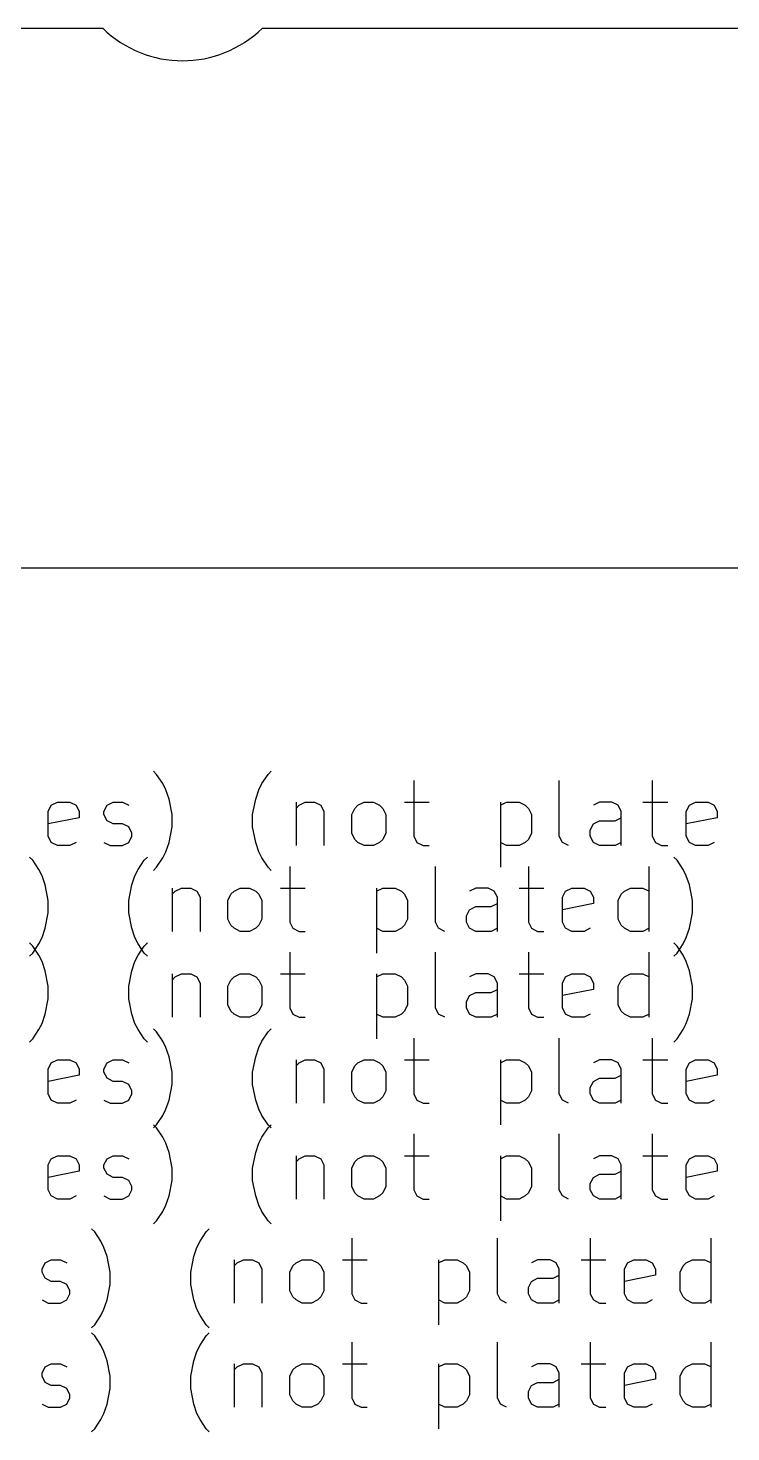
# Model space of a CAD drawing. Extents: x -31 to 357, y -136 to 35.
# Drawn here: x 19.1 to 40.71, y -136.06 to -92.89 of the extents above; entities that cross this region are included whole.
import ezdxf

# ---------------------------------------------------------------- set-up
doc = ezdxf.new("R2010")
doc.units = 0
doc.layers.add('BLACK', color=7, linetype='CONTINUOUS')

msp = doc.modelspace()

# ---------------------------------------------------------------- linework, layer by layer
at = {"layer": 'BLACK', "linetype": 'CONTINUOUS'}
for p, q in [((2.42283, -92.8853), (21.3897, -92.8853)), ((26.2988, -92.8853), (69.9913, -92.8853)), ((-18.525, -109.485), (72.1539, -109.485)), ((23.0488, -115.835), (22.9536, -115.739)), ((23.2393, -116.12), (23.0488, -115.835)), ((23.3345, -116.311), (23.2393, -116.12)), ((26.1917, -116.311), (26.2869, -116.12)), ((26.2869, -116.12), (26.4774, -115.835)), ((26.4774, -115.835), (26.5726, -115.739)), ((30.9536, -116.025), (30.9536, -117.739)), ((35.4298, -117.739), (35.4298, -116.025)), ((38.2869, -116.025), (38.2869, -117.739)), ((23.4298, -116.597), (23.3345, -116.311)), ((26.0964, -116.597), (26.1917, -116.311)), ((19.7155, -116.977), (19.8107, -116.787)), ((19.7155, -117.739), (19.7155, -116.977)), ((19.8107, -116.787), (20.0012, -116.692)), ((20.0012, -116.692), (20.3821, -116.692)), ((20.3821, -116.692), (20.5726, -116.787)), ((20.5726, -116.787), (20.6679, -116.977)), ((20.6679, -116.977), (20.6679, -117.168)), ((21.4298, -116.977), (21.525, -116.787)), ((21.4298, -117.073), (21.4298, -116.977)), ((21.525, -116.787), (21.7155, -116.692)), ((21.7155, -116.692), (22.0012, -116.692)), ((22.0012, -116.692), (22.1917, -116.787)), ((23.525, -117.073), (23.4298, -116.597)), ((26.0012, -117.073), (26.0964, -116.597)), ((27.3345, -116.692), (27.3345, -118.025)), ((27.3345, -116.882), (27.4298, -116.787)), ((27.4298, -116.787), (27.6202, -116.692)), ((27.6202, -116.692), (27.906, -116.692)), ((27.906, -116.692), (28.0964, -116.787)), ((28.0964, -116.787), (28.1917, -116.977)), ((28.1917, -116.977), (28.1917, -118.025)), ((29.0488, -117.073), (29.144, -116.882)), ((29.144, -116.882), (29.2393, -116.787)), ((29.2393, -116.787), (29.4298, -116.692)), ((29.4298, -116.692), (29.7155, -116.692)), ((29.7155, -116.692), (29.906, -116.787)), ((29.906, -116.787), (30.0012, -116.882)), ((30.0012, -116.882), (30.0964, -117.073)), ((30.6679, -116.692), (31.4298, -116.692)), ((33.6202, -116.692), (33.6202, -118.692)), ((33.6202, -116.787), (33.8107, -116.692)), ((33.8107, -116.692), (34.1917, -116.692)), ((34.1917, -116.692), (34.3821, -116.787)), ((34.3821, -116.787), (34.4774, -116.882)), ((34.4774, -116.882), (34.5726, -117.073)), ((36.6679, -116.692), (36.4774, -116.787)), ((37.0488, -116.692), (36.6679, -116.692)), ((37.2393, -116.787), (37.0488, -116.692)), ((37.3345, -116.977), (37.2393, -116.787)), ((37.3345, -118.025), (37.3345, -116.977)), ((38.0012, -116.692), (38.7631, -116.692)), ((39.3345, -116.977), (39.4298, -116.787)), ((39.3345, -117.739), (39.3345, -116.977)), ((39.4298, -116.787), (39.6202, -116.692)), ((39.6202, -116.692), (40.0012, -116.692)), ((40.0012, -116.692), (40.1917, -116.787)), ((40.1917, -116.787), (40.2869, -116.977)), ((40.2869, -116.977), (40.2869, -117.168)), ((20.6679, -117.168), (19.7155, -117.358)), ((21.525, -117.263), (21.4298, -117.073)), ((21.7155, -117.358), (21.525, -117.263)), ((22.0012, -117.358), (21.7155, -117.358)), ((22.1917, -117.454), (22.0012, -117.358)), ((23.525, -117.454), (23.525, -117.073)), ((26.0012, -117.454), (26.0012, -117.073)), ((29.0488, -117.644), (29.0488, -117.073)), ((30.0964, -117.073), (30.0964, -117.644)), ((34.5726, -117.073), (34.5726, -117.644)), ((36.3821, -117.549), (36.4774, -117.358)), ((36.4774, -117.358), (36.6679, -117.263)), ((36.6679, -117.263), (37.144, -117.263)), ((37.144, -117.263), (37.3345, -117.168)), ((40.2869, -117.168), (39.3345, -117.358)), ((19.8107, -117.93), (19.7155, -117.739)), ((22.2869, -117.644), (22.1917, -117.454)), ((22.1917, -117.93), (22.2869, -117.739)), ((22.2869, -117.739), (22.2869, -117.644)), ((23.4298, -117.93), (23.525, -117.454)), ((26.0964, -117.93), (26.0012, -117.454)), ((29.144, -117.835), (29.0488, -117.644)), ((29.2393, -117.93), (29.144, -117.835)), ((30.0012, -117.835), (29.906, -117.93)), ((30.0964, -117.644), (30.0012, -117.835)), ((30.9536, -117.739), (31.0488, -117.93)), ((34.4774, -117.835), (34.3821, -117.93)), ((34.5726, -117.644), (34.4774, -117.835)), ((35.525, -117.93), (35.4298, -117.739)), ((36.3821, -117.739), (36.3821, -117.549)), ((36.4774, -117.93), (36.3821, -117.739)), ((38.2869, -117.739), (38.3821, -117.93)), ((39.4298, -117.93), (39.3345, -117.739)), ((20.0012, -118.025), (19.8107, -117.93)), ((20.3821, -118.025), (20.0012, -118.025)), ((20.5726, -117.93), (20.3821, -118.025)), ((21.4298, -117.93), (21.6202, -118.025)), ((21.6202, -118.025), (22.0012, -118.025)), ((22.0012, -118.025), (22.1917, -117.93)), ((23.2393, -118.406), (23.3345, -118.216)), ((23.3345, -118.216), (23.4298, -117.93)), ((26.1917, -118.216), (26.0964, -117.93)), ((26.2869, -118.406), (26.1917, -118.216)), ((29.4298, -118.025), (29.2393, -117.93)), ((29.7155, -118.025), (29.4298, -118.025)), ((29.906, -117.93), (29.7155, -118.025)), ((31.0488, -117.93), (31.2393, -118.025)), ((31.2393, -118.025), (31.4298, -118.025)), ((33.8107, -118.025), (33.6202, -117.93)), ((34.1917, -118.025), (33.8107, -118.025)), ((34.3821, -117.93), (34.1917, -118.025)), ((35.7155, -118.025), (35.525, -117.93)), ((36.6679, -118.025), (36.4774, -117.93)), ((37.144, -118.025), (36.6679, -118.025)), ((37.3345, -117.93), (37.144, -118.025)), ((38.3821, -117.93), (38.5726, -118.025)), ((38.5726, -118.025), (38.7631, -118.025)), ((39.6202, -118.025), (39.4298, -117.93)), ((40.0012, -118.025), (39.6202, -118.025)), ((40.1917, -117.93), (40.0012, -118.025)), ((19.2393, -118.475), (19.144, -118.379)), ((19.4298, -118.76), (19.2393, -118.475)), ((22.4774, -118.76), (22.6679, -118.475)), ((22.6679, -118.475), (22.7631, -118.379)), ((22.9536, -118.787), (23.0488, -118.692)), ((23.0488, -118.692), (23.2393, -118.406)), ((26.4774, -118.692), (26.2869, -118.406)), ((26.5726, -118.787), (26.4774, -118.692)), ((27.144, -118.665), (27.144, -120.379)), ((31.6202, -120.379), (31.6202, -118.665)), ((34.4774, -118.665), (34.4774, -120.379)), ((38.1917, -120.665), (38.1917, -118.665)), ((39.0488, -118.475), (38.9536, -118.379)), ((39.2393, -118.76), (39.0488, -118.475)), ((19.525, -118.951), (19.4298, -118.76)), ((19.6202, -119.237), (19.525, -118.951)), ((22.2869, -119.237), (22.3821, -118.951)), ((22.3821, -118.951), (22.4774, -118.76)), ((39.3345, -118.951), (39.2393, -118.76)), ((39.4298, -119.237), (39.3345, -118.951)), ((19.7155, -119.713), (19.6202, -119.237)), ((22.1917, -119.713), (22.2869, -119.237)), ((23.525, -119.332), (23.525, -120.665)), ((23.525, -119.522), (23.6202, -119.427)), ((23.6202, -119.427), (23.8107, -119.332)), ((23.8107, -119.332), (24.0964, -119.332)), ((24.0964, -119.332), (24.2869, -119.427)), ((24.2869, -119.427), (24.3821, -119.617)), ((25.2393, -119.713), (25.3345, -119.522)), ((25.3345, -119.522), (25.4298, -119.427)), ((25.4298, -119.427), (25.6202, -119.332)), ((25.6202, -119.332), (25.906, -119.332)), ((25.906, -119.332), (26.0964, -119.427)), ((26.0964, -119.427), (26.1917, -119.522)), ((26.1917, -119.522), (26.2869, -119.713)), ((26.8583, -119.332), (27.6202, -119.332)), ((29.8107, -119.332), (29.8107, -121.332)), ((29.8107, -119.427), (30.0012, -119.332)), ((30.0012, -119.332), (30.3821, -119.332)), ((30.3821, -119.332), (30.5726, -119.427)), ((30.5726, -119.427), (30.6679, -119.522)), ((30.6679, -119.522), (30.7631, -119.713)), ((32.8583, -119.332), (32.6679, -119.427)), ((33.2393, -119.332), (32.8583, -119.332)), ((33.4298, -119.427), (33.2393, -119.332)), ((33.525, -119.617), (33.4298, -119.427)), ((34.1917, -119.332), (34.9536, -119.332)), ((35.525, -119.617), (35.6202, -119.427)), ((35.6202, -119.427), (35.8107, -119.332)), ((35.8107, -119.332), (36.1917, -119.332)), ((36.1917, -119.332), (36.3821, -119.427)), ((36.3821, -119.427), (36.4774, -119.617)), ((37.2393, -119.713), (37.3345, -119.522)), ((37.3345, -119.522), (37.4298, -119.427)), ((37.4298, -119.427), (37.6202, -119.332)), ((37.6202, -119.332), (38.0012, -119.332)), ((38.0012, -119.332), (38.1917, -119.427)), ((39.525, -119.713), (39.4298, -119.237)), ((19.7155, -120.094), (19.7155, -119.713)), ((22.1917, -120.094), (22.1917, -119.713)), ((24.3821, -119.617), (24.3821, -120.665)), ((25.2393, -120.284), (25.2393, -119.713)), ((26.2869, -119.713), (26.2869, -120.284)), ((30.7631, -119.713), (30.7631, -120.284)), ((32.5726, -120.189), (32.6679, -119.998)), ((32.6679, -119.998), (32.8583, -119.903)), ((32.8583, -119.903), (33.3345, -119.903)), ((33.3345, -119.903), (33.525, -119.808)), ((33.525, -120.665), (33.525, -119.617)), ((35.525, -120.379), (35.525, -119.617)), ((36.4774, -119.808), (35.525, -119.998)), ((36.4774, -119.617), (36.4774, -119.808)), ((37.2393, -120.284), (37.2393, -119.713)), ((39.525, -120.094), (39.525, -119.713)), ((19.6202, -120.57), (19.7155, -120.094)), ((22.2869, -120.57), (22.1917, -120.094)), ((25.3345, -120.475), (25.2393, -120.284)), ((26.2869, -120.284), (26.1917, -120.475)), ((27.144, -120.379), (27.2393, -120.57)), ((30.7631, -120.284), (30.6679, -120.475)), ((31.7155, -120.57), (31.6202, -120.379)), ((32.5726, -120.379), (32.5726, -120.189)), ((32.6679, -120.57), (32.5726, -120.379)), ((34.4774, -120.379), (34.5726, -120.57)), ((35.6202, -120.57), (35.525, -120.379)), ((37.3345, -120.475), (37.2393, -120.284)), ((39.4298, -120.57), (39.525, -120.094)), ((19.4298, -121.046), (19.525, -120.856)), ((19.525, -120.856), (19.6202, -120.57)), ((22.3821, -120.856), (22.2869, -120.57)), ((22.4774, -121.046), (22.3821, -120.856)), ((25.4298, -120.57), (25.3345, -120.475)), ((25.6202, -120.665), (25.4298, -120.57)), ((25.906, -120.665), (25.6202, -120.665)), ((26.0964, -120.57), (25.906, -120.665)), ((26.1917, -120.475), (26.0964, -120.57)), ((27.2393, -120.57), (27.4298, -120.665)), ((27.4298, -120.665), (27.6202, -120.665)), ((30.0012, -120.665), (29.8107, -120.57)), ((30.3821, -120.665), (30.0012, -120.665)), ((30.5726, -120.57), (30.3821, -120.665)), ((30.6679, -120.475), (30.5726, -120.57)), ((31.906, -120.665), (31.7155, -120.57)), ((32.8583, -120.665), (32.6679, -120.57)), ((33.3345, -120.665), (32.8583, -120.665)), ((33.525, -120.57), (33.3345, -120.665)), ((34.5726, -120.57), (34.7631, -120.665)), ((34.7631, -120.665), (34.9536, -120.665)), ((35.8107, -120.665), (35.6202, -120.57)), ((36.1917, -120.665), (35.8107, -120.665)), ((36.3821, -120.57), (36.1917, -120.665)), ((37.4298, -120.57), (37.3345, -120.475)), ((37.6202, -120.665), (37.4298, -120.57)), ((38.0012, -120.665), (37.6202, -120.665)), ((38.1917, -120.57), (38.0012, -120.665)), ((39.2393, -121.046), (39.3345, -120.856)), ((39.3345, -120.856), (39.4298, -120.57)), ((19.2393, -121.115), (19.144, -121.019)), ((19.2393, -121.332), (19.4298, -121.046)), ((19.4298, -121.4), (19.2393, -121.115)), ((22.6679, -121.332), (22.4774, -121.046)), ((22.4774, -121.4), (22.6679, -121.115)), ((22.6679, -121.115), (22.7631, -121.019)), ((27.144, -121.305), (27.144, -123.019)), ((31.6202, -123.019), (31.6202, -121.305)), ((34.4774, -121.305), (34.4774, -123.019)), ((38.1917, -123.305), (38.1917, -121.305)), ((39.0488, -121.115), (38.9536, -121.019)), ((39.0488, -121.332), (39.2393, -121.046)), ((39.2393, -121.4), (39.0488, -121.115)), ((19.144, -121.427), (19.2393, -121.332)), ((19.525, -121.591), (19.4298, -121.4)), ((19.6202, -121.877), (19.525, -121.591)), ((22.2869, -121.877), (22.3821, -121.591)), ((22.3821, -121.591), (22.4774, -121.4)), ((22.7631, -121.427), (22.6679, -121.332)), ((38.9536, -121.427), (39.0488, -121.332)), ((39.3345, -121.591), (39.2393, -121.4)), ((39.4298, -121.877), (39.3345, -121.591)), ((19.7155, -122.353), (19.6202, -121.877)), ((22.1917, -122.353), (22.2869, -121.877)), ((23.525, -121.972), (23.525, -123.305)), ((23.525, -122.162), (23.6202, -122.067)), ((23.6202, -122.067), (23.8107, -121.972)), ((23.8107, -121.972), (24.0964, -121.972)), ((24.0964, -121.972), (24.2869, -122.067)), ((24.2869, -122.067), (24.3821, -122.257)), ((25.2393, -122.353), (25.3345, -122.162)), ((25.3345, -122.162), (25.4298, -122.067)), ((25.4298, -122.067), (25.6202, -121.972)), ((25.6202, -121.972), (25.906, -121.972)), ((25.906, -121.972), (26.0964, -122.067)), ((26.0964, -122.067), (26.1917, -122.162)), ((26.1917, -122.162), (26.2869, -122.353)), ((26.8583, -121.972), (27.6202, -121.972)), ((29.8107, -121.972), (29.8107, -123.972)), ((29.8107, -122.067), (30.0012, -121.972)), ((30.0012, -121.972), (30.3821, -121.972)), ((30.3821, -121.972), (30.5726, -122.067)), ((30.5726, -122.067), (30.6679, -122.162)), ((30.6679, -122.162), (30.7631, -122.353)), ((32.8583, -121.972), (32.6679, -122.067)), ((33.2393, -121.972), (32.8583, -121.972)), ((33.4298, -122.067), (33.2393, -121.972)), ((33.525, -122.257), (33.4298, -122.067)), ((34.1917, -121.972), (34.9536, -121.972)), ((35.525, -122.257), (35.6202, -122.067)), ((35.6202, -122.067), (35.8107, -121.972)), ((35.8107, -121.972), (36.1917, -121.972)), ((36.1917, -121.972), (36.3821, -122.067)), ((36.3821, -122.067), (36.4774, -122.257)), ((37.2393, -122.353), (37.3345, -122.162)), ((37.3345, -122.162), (37.4298, -122.067)), ((37.4298, -122.067), (37.6202, -121.972)), ((37.6202, -121.972), (38.0012, -121.972)), ((38.0012, -121.972), (38.1917, -122.067)), ((39.525, -122.353), (39.4298, -121.877)), ((19.7155, -122.734), (19.7155, -122.353)), ((22.1917, -122.734), (22.1917, -122.353)), ((24.3821, -122.257), (24.3821, -123.305)), ((25.2393, -122.924), (25.2393, -122.353)), ((26.2869, -122.353), (26.2869, -122.924)), ((30.7631, -122.353), (30.7631, -122.924)), ((32.6679, -122.638), (32.8583, -122.543)), ((32.8583, -122.543), (33.3345, -122.543)), ((33.3345, -122.543), (33.525, -122.448)), ((33.525, -123.305), (33.525, -122.257)), ((35.525, -123.019), (35.525, -122.257)), ((36.4774, -122.448), (35.525, -122.638)), ((36.4774, -122.257), (36.4774, -122.448)), ((37.2393, -122.924), (37.2393, -122.353)), ((39.525, -122.734), (39.525, -122.353)), ((19.6202, -123.21), (19.7155, -122.734)), ((22.2869, -123.21), (22.1917, -122.734)), ((25.3345, -123.115), (25.2393, -122.924)), ((26.2869, -122.924), (26.1917, -123.115)), ((27.144, -123.019), (27.2393, -123.21)), ((30.7631, -122.924), (30.6679, -123.115)), ((31.7155, -123.21), (31.6202, -123.019)), ((32.5726, -122.829), (32.6679, -122.638)), ((32.5726, -123.019), (32.5726, -122.829)), ((32.6679, -123.21), (32.5726, -123.019)), ((34.4774, -123.019), (34.5726, -123.21)), ((35.6202, -123.21), (35.525, -123.019)), ((37.3345, -123.115), (37.2393, -122.924)), ((39.4298, -123.21), (39.525, -122.734)), ((19.525, -123.496), (19.6202, -123.21)), ((22.3821, -123.496), (22.2869, -123.21)), ((25.4298, -123.21), (25.3345, -123.115)), ((25.6202, -123.305), (25.4298, -123.21)), ((25.906, -123.305), (25.6202, -123.305)), ((26.0964, -123.21), (25.906, -123.305)), ((26.1917, -123.115), (26.0964, -123.21)), ((27.2393, -123.21), (27.4298, -123.305)), ((27.4298, -123.305), (27.6202, -123.305)), ((30.0012, -123.305), (29.8107, -123.21)), ((30.3821, -123.305), (30.0012, -123.305)), ((30.5726, -123.21), (30.3821, -123.305)), ((30.6679, -123.115), (30.5726, -123.21)), ((31.906, -123.305), (31.7155, -123.21)), ((32.8583, -123.305), (32.6679, -123.21)), ((33.3345, -123.305), (32.8583, -123.305)), ((33.525, -123.21), (33.3345, -123.305)), ((34.5726, -123.21), (34.7631, -123.305)), ((34.7631, -123.305), (34.9536, -123.305)), ((35.8107, -123.305), (35.6202, -123.21)), ((36.1917, -123.305), (35.8107, -123.305)), ((36.3821, -123.21), (36.1917, -123.305)), ((37.4298, -123.21), (37.3345, -123.115)), ((37.6202, -123.305), (37.4298, -123.21)), ((38.0012, -123.305), (37.6202, -123.305)), ((38.1917, -123.21), (38.0012, -123.305)), ((39.3345, -123.496), (39.4298, -123.21)), ((19.2393, -123.972), (19.4298, -123.686)), ((19.4298, -123.686), (19.525, -123.496)), ((22.4774, -123.686), (22.3821, -123.496)), ((22.6679, -123.972), (22.4774, -123.686)), ((23.0488, -123.755), (22.9536, -123.659)), ((23.2393, -124.04), (23.0488, -123.755)), ((26.2869, -124.04), (26.4774, -123.755)), ((26.4774, -123.755), (26.5726, -123.659)), ((39.0488, -123.972), (39.2393, -123.686)), ((39.2393, -123.686), (39.3345, -123.496)), ((19.144, -124.067), (19.2393, -123.972)), ((22.7631, -124.067), (22.6679, -123.972)), ((23.3345, -124.231), (23.2393, -124.04)), ((23.4298, -124.517), (23.3345, -124.231)), ((26.0964, -124.517), (26.1917, -124.231)), ((26.1917, -124.231), (26.2869, -124.04)), ((30.9536, -123.945), (30.9536, -125.659)), ((35.4298, -125.659), (35.4298, -123.945)), ((38.2869, -123.945), (38.2869, -125.659)), ((38.9536, -124.067), (39.0488, -123.972)), ((19.7155, -124.897), (19.8107, -124.707)), ((19.8107, -124.707), (20.0012, -124.612)), ((20.0012, -124.612), (20.3821, -124.612)), ((20.3821, -124.612), (20.5726, -124.707)), ((20.5726, -124.707), (20.6679, -124.897)), ((21.4298, -124.897), (21.525, -124.707)), ((21.525, -124.707), (21.7155, -124.612)), ((21.7155, -124.612), (22.0012, -124.612)), ((22.0012, -124.612), (22.1917, -124.707)), ((23.525, -124.993), (23.4298, -124.517)), ((26.0012, -124.993), (26.0964, -124.517)), ((27.3345, -124.612), (27.3345, -125.945)), ((27.3345, -124.802), (27.4298, -124.707)), ((27.4298, -124.707), (27.6202, -124.612)), ((27.6202, -124.612), (27.906, -124.612)), ((27.906, -124.612), (28.0964, -124.707)), ((28.0964, -124.707), (28.1917, -124.897)), ((29.144, -124.802), (29.2393, -124.707)), ((29.2393, -124.707), (29.4298, -124.612)), ((29.4298, -124.612), (29.7155, -124.612)), ((29.7155, -124.612), (29.906, -124.707)), ((29.906, -124.707), (30.0012, -124.802)), ((30.6679, -124.612), (31.4298, -124.612)), ((33.6202, -124.612), (33.6202, -126.612)), ((33.6202, -124.707), (33.8107, -124.612)), ((33.8107, -124.612), (34.1917, -124.612)), ((34.1917, -124.612), (34.3821, -124.707)), ((34.3821, -124.707), (34.4774, -124.802)), ((36.6679, -124.612), (36.4774, -124.707)), ((37.0488, -124.612), (36.6679, -124.612)), ((37.2393, -124.707), (37.0488, -124.612)), ((37.3345, -124.897), (37.2393, -124.707)), ((38.0012, -124.612), (38.7631, -124.612)), ((39.3345, -124.897), (39.4298, -124.707)), ((39.4298, -124.707), (39.6202, -124.612)), ((39.6202, -124.612), (40.0012, -124.612)), ((40.0012, -124.612), (40.1917, -124.707)), ((40.1917, -124.707), (40.2869, -124.897)), ((19.7155, -125.659), (19.7155, -124.897)), ((20.6679, -125.088), (19.7155, -125.278)), ((20.6679, -124.897), (20.6679, -125.088)), ((21.4298, -124.993), (21.4298, -124.897)), ((21.525, -125.183), (21.4298, -124.993)), ((21.7155, -125.278), (21.525, -125.183)), ((23.525, -125.374), (23.525, -124.993)), ((26.0012, -125.374), (26.0012, -124.993)), ((28.1917, -124.897), (28.1917, -125.945)), ((29.0488, -124.993), (29.144, -124.802)), ((29.0488, -125.564), (29.0488, -124.993)), ((30.0012, -124.802), (30.0964, -124.993)), ((30.0964, -124.993), (30.0964, -125.564)), ((34.4774, -124.802), (34.5726, -124.993)), ((34.5726, -124.993), (34.5726, -125.564)), ((36.4774, -125.278), (36.6679, -125.183)), ((36.6679, -125.183), (37.144, -125.183)), ((37.144, -125.183), (37.3345, -125.088)), ((37.3345, -125.945), (37.3345, -124.897)), ((39.3345, -125.659), (39.3345, -124.897)), ((40.2869, -125.088), (39.3345, -125.278)), ((40.2869, -124.897), (40.2869, -125.088)), ((22.0012, -125.278), (21.7155, -125.278)), ((22.1917, -125.374), (22.0012, -125.278)), ((22.2869, -125.564), (22.1917, -125.374)), ((22.2869, -125.659), (22.2869, -125.564)), ((23.4298, -125.85), (23.525, -125.374)), ((26.0964, -125.85), (26.0012, -125.374)), ((29.144, -125.755), (29.0488, -125.564)), ((30.0964, -125.564), (30.0012, -125.755)), ((34.5726, -125.564), (34.4774, -125.755)), ((36.3821, -125.469), (36.4774, -125.278)), ((36.3821, -125.659), (36.3821, -125.469)), ((19.8107, -125.85), (19.7155, -125.659)), ((20.0012, -125.945), (19.8107, -125.85)), ((20.3821, -125.945), (20.0012, -125.945)), ((20.5726, -125.85), (20.3821, -125.945)), ((21.4298, -125.85), (21.6202, -125.945)), ((21.6202, -125.945), (22.0012, -125.945)), ((22.0012, -125.945), (22.1917, -125.85)), ((22.1917, -125.85), (22.2869, -125.659)), ((23.3345, -126.136), (23.4298, -125.85)), ((26.1917, -126.136), (26.0964, -125.85)), ((29.2393, -125.85), (29.144, -125.755)), ((29.4298, -125.945), (29.2393, -125.85)), ((29.7155, -125.945), (29.4298, -125.945)), ((29.906, -125.85), (29.7155, -125.945)), ((30.0012, -125.755), (29.906, -125.85)), ((30.9536, -125.659), (31.0488, -125.85)), ((31.0488, -125.85), (31.2393, -125.945)), ((31.2393, -125.945), (31.4298, -125.945)), ((33.8107, -125.945), (33.6202, -125.85)), ((34.1917, -125.945), (33.8107, -125.945)), ((34.3821, -125.85), (34.1917, -125.945)), ((34.4774, -125.755), (34.3821, -125.85)), ((35.525, -125.85), (35.4298, -125.659)), ((35.7155, -125.945), (35.525, -125.85)), ((36.4774, -125.85), (36.3821, -125.659)), ((36.6679, -125.945), (36.4774, -125.85)), ((37.144, -125.945), (36.6679, -125.945)), ((37.3345, -125.85), (37.144, -125.945)), ((38.2869, -125.659), (38.3821, -125.85)), ((38.3821, -125.85), (38.5726, -125.945)), ((38.5726, -125.945), (38.7631, -125.945)), ((39.4298, -125.85), (39.3345, -125.659)), ((39.6202, -125.945), (39.4298, -125.85)), ((40.0012, -125.945), (39.6202, -125.945)), ((40.1917, -125.85), (40.0012, -125.945)), ((23.0488, -126.612), (23.2393, -126.326)), ((23.2393, -126.326), (23.3345, -126.136)), ((26.2869, -126.326), (26.1917, -126.136)), ((26.4774, -126.612), (26.2869, -126.326)), ((23.0488, -126.705), (22.9536, -126.609)), ((22.9536, -126.707), (23.0488, -126.612)), ((23.2393, -126.99), (23.0488, -126.705)), ((26.2869, -126.99), (26.4774, -126.705)), ((26.4774, -126.705), (26.5726, -126.609)), ((26.5726, -126.707), (26.4774, -126.612)), ((30.9536, -126.895), (30.9536, -128.609)), ((35.4298, -128.609), (35.4298, -126.895)), ((38.2869, -126.895), (38.2869, -128.609)), ((23.3345, -127.181), (23.2393, -126.99)), ((23.4298, -127.467), (23.3345, -127.181)), ((26.0964, -127.467), (26.1917, -127.181)), ((26.1917, -127.181), (26.2869, -126.99)), ((19.7155, -127.847), (19.8107, -127.657)), ((19.8107, -127.657), (20.0012, -127.562)), ((20.0012, -127.562), (20.3821, -127.562)), ((20.3821, -127.562), (20.5726, -127.657)), ((20.5726, -127.657), (20.6679, -127.847)), ((21.4298, -127.847), (21.525, -127.657)), ((21.525, -127.657), (21.7155, -127.562)), ((21.7155, -127.562), (22.0012, -127.562)), ((22.0012, -127.562), (22.1917, -127.657)), ((23.525, -127.943), (23.4298, -127.467)), ((26.0012, -127.943), (26.0964, -127.467)), ((27.3345, -127.562), (27.3345, -128.895)), ((27.3345, -127.752), (27.4298, -127.657)), ((27.4298, -127.657), (27.6202, -127.562)), ((27.6202, -127.562), (27.906, -127.562)), ((27.906, -127.562), (28.0964, -127.657)), ((28.0964, -127.657), (28.1917, -127.847)), ((29.0488, -127.943), (29.144, -127.752)), ((29.144, -127.752), (29.2393, -127.657)), ((29.2393, -127.657), (29.4298, -127.562)), ((29.4298, -127.562), (29.7155, -127.562)), ((29.7155, -127.562), (29.906, -127.657)), ((29.906, -127.657), (30.0012, -127.752)), ((30.0012, -127.752), (30.0964, -127.943)), ((30.6679, -127.562), (31.4298, -127.562)), ((33.6202, -127.562), (33.6202, -129.562)), ((33.6202, -127.657), (33.8107, -127.562)), ((33.8107, -127.562), (34.1917, -127.562)), ((34.1917, -127.562), (34.3821, -127.657)), ((34.3821, -127.657), (34.4774, -127.752)), ((34.4774, -127.752), (34.5726, -127.943)), ((36.6679, -127.562), (36.4774, -127.657)), ((37.0488, -127.562), (36.6679, -127.562)), ((37.2393, -127.657), (37.0488, -127.562)), ((37.3345, -127.847), (37.2393, -127.657)), ((38.0012, -127.562), (38.7631, -127.562)), ((39.3345, -127.847), (39.4298, -127.657)), ((39.4298, -127.657), (39.6202, -127.562)), ((39.6202, -127.562), (40.0012, -127.562)), ((40.0012, -127.562), (40.1917, -127.657)), ((40.1917, -127.657), (40.2869, -127.847)), ((19.7155, -128.609), (19.7155, -127.847)), ((20.6679, -128.038), (19.7155, -128.228)), ((20.6679, -127.847), (20.6679, -128.038)), ((21.4298, -127.943), (21.4298, -127.847)), ((21.525, -128.133), (21.4298, -127.943)), ((21.7155, -128.228), (21.525, -128.133)), ((23.525, -128.324), (23.525, -127.943)), ((26.0012, -128.324), (26.0012, -127.943)), ((28.1917, -127.847), (28.1917, -128.895)), ((29.0488, -128.514), (29.0488, -127.943)), ((30.0964, -127.943), (30.0964, -128.514)), ((34.5726, -127.943), (34.5726, -128.514)), ((36.4774, -128.228), (36.6679, -128.133)), ((36.6679, -128.133), (37.144, -128.133)), ((37.144, -128.133), (37.3345, -128.038)), ((37.3345, -128.895), (37.3345, -127.847)), ((39.3345, -128.609), (39.3345, -127.847)), ((40.2869, -128.038), (39.3345, -128.228)), ((40.2869, -127.847), (40.2869, -128.038)), ((19.8107, -128.8), (19.7155, -128.609)), ((22.0012, -128.228), (21.7155, -128.228)), ((22.1917, -128.324), (22.0012, -128.228)), ((22.2869, -128.514), (22.1917, -128.324)), ((22.1917, -128.8), (22.2869, -128.609)), ((22.2869, -128.609), (22.2869, -128.514)), ((23.4298, -128.8), (23.525, -128.324)), ((26.0964, -128.8), (26.0012, -128.324)), ((29.144, -128.705), (29.0488, -128.514)), ((30.0964, -128.514), (30.0012, -128.705)), ((30.9536, -128.609), (31.0488, -128.8)), ((34.5726, -128.514), (34.4774, -128.705)), ((35.525, -128.8), (35.4298, -128.609)), ((36.3821, -128.419), (36.4774, -128.228)), ((36.3821, -128.609), (36.3821, -128.419)), ((36.4774, -128.8), (36.3821, -128.609)), ((38.2869, -128.609), (38.3821, -128.8)), ((39.4298, -128.8), (39.3345, -128.609)), ((20.0012, -128.895), (19.8107, -128.8)), ((20.3821, -128.895), (20.0012, -128.895)), ((20.5726, -128.8), (20.3821, -128.895)), ((21.4298, -128.8), (21.6202, -128.895)), ((21.6202, -128.895), (22.0012, -128.895)), ((22.0012, -128.895), (22.1917, -128.8)), ((23.3345, -129.086), (23.4298, -128.8)), ((26.1917, -129.086), (26.0964, -128.8)), ((29.2393, -128.8), (29.144, -128.705)), ((29.4298, -128.895), (29.2393, -128.8)), ((29.7155, -128.895), (29.4298, -128.895)), ((29.906, -128.8), (29.7155, -128.895)), ((30.0012, -128.705), (29.906, -128.8)), ((31.0488, -128.8), (31.2393, -128.895)), ((31.2393, -128.895), (31.4298, -128.895)), ((33.8107, -128.895), (33.6202, -128.8)), ((34.1917, -128.895), (33.8107, -128.895)), ((34.3821, -128.8), (34.1917, -128.895)), ((34.4774, -128.705), (34.3821, -128.8)), ((35.7155, -128.895), (35.525, -128.8)), ((36.6679, -128.895), (36.4774, -128.8)), ((37.144, -128.895), (36.6679, -128.895)), ((37.3345, -128.8), (37.144, -128.895)), ((38.3821, -128.8), (38.5726, -128.895)), ((38.5726, -128.895), (38.7631, -128.895)), ((39.6202, -128.895), (39.4298, -128.8)), ((40.0012, -128.895), (39.6202, -128.895)), ((40.1917, -128.8), (40.0012, -128.895)), ((23.0488, -129.562), (23.2393, -129.276)), ((23.2393, -129.276), (23.3345, -129.086)), ((26.2869, -129.276), (26.1917, -129.086)), ((26.4774, -129.562), (26.2869, -129.276)), ((21.144, -129.905), (21.0488, -129.809)), ((21.3345, -130.19), (21.144, -129.905)), ((22.9536, -129.657), (23.0488, -129.562)), ((24.3821, -130.19), (24.5726, -129.905)), ((24.5726, -129.905), (24.6679, -129.809)), ((26.5726, -129.657), (26.4774, -129.562)), ((21.4298, -130.381), (21.3345, -130.19)), ((24.2869, -130.381), (24.3821, -130.19)), ((29.0488, -130.095), (29.0488, -131.809)), ((33.525, -131.809), (33.525, -130.095)), ((36.3821, -130.095), (36.3821, -131.809)), ((40.0964, -132.095), (40.0964, -130.095)), ((19.6202, -130.857), (19.8107, -130.762)), ((19.8107, -130.762), (20.0964, -130.762)), ((20.0964, -130.762), (20.2869, -130.857)), ((21.525, -130.667), (21.4298, -130.381)), ((21.6202, -131.143), (21.525, -130.667)), ((24.0964, -131.143), (24.1917, -130.667)), ((24.1917, -130.667), (24.2869, -130.381)), ((25.4298, -130.762), (25.4298, -132.095)), ((25.525, -130.857), (25.7155, -130.762)), ((25.7155, -130.762), (26.0012, -130.762)), ((26.0012, -130.762), (26.1917, -130.857)), ((27.3345, -130.857), (27.525, -130.762)), ((27.525, -130.762), (27.8107, -130.762)), ((27.8107, -130.762), (28.0012, -130.857)), ((28.7631, -130.762), (29.525, -130.762)), ((31.7155, -130.762), (31.7155, -132.762)), ((31.7155, -130.857), (31.906, -130.762)), ((31.906, -130.762), (32.2869, -130.762)), ((32.2869, -130.762), (32.4774, -130.857)), ((34.7631, -130.762), (34.5726, -130.857)), ((35.144, -130.762), (34.7631, -130.762)), ((35.3345, -130.857), (35.144, -130.762)), ((36.0964, -130.762), (36.8583, -130.762)), ((37.525, -130.857), (37.7155, -130.762)), ((37.7155, -130.762), (38.0964, -130.762)), ((38.0964, -130.762), (38.2869, -130.857)), ((39.3345, -130.857), (39.525, -130.762)), ((39.525, -130.762), (39.906, -130.762)), ((39.906, -130.762), (40.0964, -130.857)), ((19.525, -131.047), (19.6202, -130.857)), ((19.525, -131.143), (19.525, -131.047)), ((19.6202, -131.333), (19.525, -131.143)), ((21.6202, -131.524), (21.6202, -131.143)), ((24.0964, -131.524), (24.0964, -131.143)), ((25.4298, -130.952), (25.525, -130.857)), ((26.1917, -130.857), (26.2869, -131.047)), ((26.2869, -131.047), (26.2869, -132.095)), ((27.144, -131.143), (27.2393, -130.952)), ((27.144, -131.714), (27.144, -131.143)), ((27.2393, -130.952), (27.3345, -130.857)), ((28.0012, -130.857), (28.0964, -130.952)), ((28.0964, -130.952), (28.1917, -131.143)), ((28.1917, -131.143), (28.1917, -131.714)), ((32.4774, -130.857), (32.5726, -130.952)), ((32.5726, -130.952), (32.6679, -131.143)), ((32.6679, -131.143), (32.6679, -131.714)), ((35.2393, -131.333), (35.4298, -131.238)), ((35.4298, -131.047), (35.3345, -130.857)), ((35.4298, -132.095), (35.4298, -131.047)), ((37.4298, -131.047), (37.525, -130.857)), ((37.4298, -131.809), (37.4298, -131.047)), ((38.3821, -131.238), (37.4298, -131.428)), ((38.2869, -130.857), (38.3821, -131.047)), ((38.3821, -131.047), (38.3821, -131.238)), ((39.144, -131.143), (39.2393, -130.952)), ((39.144, -131.714), (39.144, -131.143)), ((39.2393, -130.952), (39.3345, -130.857)), ((19.8107, -131.428), (19.6202, -131.333)), ((20.0964, -131.428), (19.8107, -131.428)), ((20.2869, -131.524), (20.0964, -131.428)), ((20.3821, -131.714), (20.2869, -131.524)), ((21.525, -132), (21.6202, -131.524)), ((24.1917, -132), (24.0964, -131.524)), ((34.4774, -131.619), (34.5726, -131.428)), ((34.4774, -131.809), (34.4774, -131.619)), ((34.5726, -131.428), (34.7631, -131.333)), ((34.7631, -131.333), (35.2393, -131.333)), ((19.525, -132), (19.7155, -132.095)), ((19.7155, -132.095), (20.0964, -132.095)), ((20.0964, -132.095), (20.2869, -132)), ((20.2869, -132), (20.3821, -131.809)), ((20.3821, -131.809), (20.3821, -131.714)), ((21.4298, -132.286), (21.525, -132)), ((24.2869, -132.286), (24.1917, -132)), ((27.2393, -131.905), (27.144, -131.714)), ((27.3345, -132), (27.2393, -131.905)), ((27.525, -132.095), (27.3345, -132)), ((27.8107, -132.095), (27.525, -132.095)), ((28.0012, -132), (27.8107, -132.095)), ((28.0964, -131.905), (28.0012, -132)), ((28.1917, -131.714), (28.0964, -131.905)), ((29.0488, -131.809), (29.144, -132)), ((29.144, -132), (29.3345, -132.095)), ((29.3345, -132.095), (29.525, -132.095)), ((31.906, -132.095), (31.7155, -132)), ((32.2869, -132.095), (31.906, -132.095)), ((32.4774, -132), (32.2869, -132.095)), ((32.5726, -131.905), (32.4774, -132)), ((32.6679, -131.714), (32.5726, -131.905)), ((33.6202, -132), (33.525, -131.809)), ((33.8107, -132.095), (33.6202, -132)), ((34.5726, -132), (34.4774, -131.809)), ((34.7631, -132.095), (34.5726, -132)), ((35.2393, -132.095), (34.7631, -132.095)), ((35.4298, -132), (35.2393, -132.095)), ((36.3821, -131.809), (36.4774, -132)), ((36.4774, -132), (36.6679, -132.095)), ((36.6679, -132.095), (36.8583, -132.095)), ((37.525, -132), (37.4298, -131.809)), ((37.7155, -132.095), (37.525, -132)), ((38.0964, -132.095), (37.7155, -132.095)), ((38.2869, -132), (38.0964, -132.095)), ((39.2393, -131.905), (39.144, -131.714)), ((39.3345, -132), (39.2393, -131.905)), ((39.525, -132.095), (39.3345, -132)), ((39.906, -132.095), (39.525, -132.095)), ((40.0964, -132), (39.906, -132.095)), ((21.144, -132.762), (21.3345, -132.476)), ((21.3345, -132.476), (21.4298, -132.286)), ((24.3821, -132.476), (24.2869, -132.286)), ((24.5726, -132.762), (24.3821, -132.476)), ((21.0488, -132.857), (21.144, -132.762)), ((24.6679, -132.857), (24.5726, -132.762)), ((21.144, -133.105), (21.0488, -133.009)), ((21.3345, -133.39), (21.144, -133.105)), ((21.4298, -133.581), (21.3345, -133.39)), ((24.2869, -133.581), (24.3821, -133.39)), ((24.3821, -133.39), (24.5726, -133.105)), ((24.5726, -133.105), (24.6679, -133.009)), ((29.0488, -133.295), (29.0488, -135.009)), ((33.525, -135.009), (33.525, -133.295)), ((36.3821, -133.295), (36.3821, -135.009)), ((40.0964, -135.295), (40.0964, -133.295)), ((21.525, -133.867), (21.4298, -133.581)), ((24.1917, -133.867), (24.2869, -133.581)), ((19.525, -134.247), (19.6202, -134.057)), ((19.525, -134.343), (19.525, -134.247)), ((19.6202, -134.057), (19.8107, -133.962)), ((19.8107, -133.962), (20.0964, -133.962)), ((20.0964, -133.962), (20.2869, -134.057)), ((21.6202, -134.343), (21.525, -133.867)), ((24.0964, -134.343), (24.1917, -133.867)), ((25.4298, -133.962), (25.4298, -135.295)), ((25.4298, -134.152), (25.525, -134.057)), ((25.525, -134.057), (25.7155, -133.962)), ((25.7155, -133.962), (26.0012, -133.962)), ((26.0012, -133.962), (26.1917, -134.057)), ((26.1917, -134.057), (26.2869, -134.247)), ((26.2869, -134.247), (26.2869, -135.295)), ((27.144, -134.343), (27.2393, -134.152)), ((27.2393, -134.152), (27.3345, -134.057)), ((27.3345, -134.057), (27.525, -133.962)), ((27.525, -133.962), (27.8107, -133.962)), ((27.8107, -133.962), (28.0012, -134.057)), ((28.0012, -134.057), (28.0964, -134.152)), ((28.0964, -134.152), (28.1917, -134.343)), ((28.7631, -133.962), (29.525, -133.962)), ((31.7155, -133.962), (31.7155, -135.962)), ((31.7155, -134.057), (31.906, -133.962)), ((31.906, -133.962), (32.2869, -133.962)), ((32.2869, -133.962), (32.4774, -134.057)), ((32.4774, -134.057), (32.5726, -134.152)), ((32.5726, -134.152), (32.6679, -134.343)), ((34.7631, -133.962), (34.5726, -134.057)), ((35.144, -133.962), (34.7631, -133.962)), ((35.3345, -134.057), (35.144, -133.962)), ((35.4298, -134.247), (35.3345, -134.057)), ((35.4298, -135.295), (35.4298, -134.247)), ((36.0964, -133.962), (36.8583, -133.962)), ((37.4298, -134.247), (37.525, -134.057)), ((37.4298, -135.009), (37.4298, -134.247)), ((37.525, -134.057), (37.7155, -133.962)), ((37.7155, -133.962), (38.0964, -133.962)), ((38.0964, -133.962), (38.2869, -134.057)), ((38.2869, -134.057), (38.3821, -134.247)), ((38.3821, -134.247), (38.3821, -134.438)), ((39.144, -134.343), (39.2393, -134.152)), ((39.2393, -134.152), (39.3345, -134.057)), ((39.3345, -134.057), (39.525, -133.962)), ((39.525, -133.962), (39.906, -133.962)), ((39.906, -133.962), (40.0964, -134.057)), ((19.6202, -134.533), (19.525, -134.343)), ((19.8107, -134.628), (19.6202, -134.533)), ((20.0964, -134.628), (19.8107, -134.628)), ((20.2869, -134.724), (20.0964, -134.628)), ((21.6202, -134.724), (21.6202, -134.343)), ((24.0964, -134.724), (24.0964, -134.343)), ((27.144, -134.914), (27.144, -134.343)), ((28.1917, -134.343), (28.1917, -134.914)), ((32.6679, -134.343), (32.6679, -134.914)), ((34.4774, -134.819), (34.5726, -134.628)), ((34.5726, -134.628), (34.7631, -134.533)), ((34.7631, -134.533), (35.2393, -134.533)), ((35.2393, -134.533), (35.4298, -134.438)), ((38.3821, -134.438), (37.4298, -134.628)), ((39.144, -134.914), (39.144, -134.343)), ((20.3821, -134.914), (20.2869, -134.724)), ((20.2869, -135.2), (20.3821, -135.009)), ((20.3821, -135.009), (20.3821, -134.914)), ((21.525, -135.2), (21.6202, -134.724)), ((24.1917, -135.2), (24.0964, -134.724)), ((27.2393, -135.105), (27.144, -134.914)), ((27.3345, -135.2), (27.2393, -135.105)), ((28.0964, -135.105), (28.0012, -135.2)), ((28.1917, -134.914), (28.0964, -135.105)), ((29.0488, -135.009), (29.144, -135.2)), ((32.5726, -135.105), (32.4774, -135.2)), ((32.6679, -134.914), (32.5726, -135.105)), ((33.6202, -135.2), (33.525, -135.009)), ((34.4774, -135.009), (34.4774, -134.819)), ((34.5726, -135.2), (34.4774, -135.009)), ((36.3821, -135.009), (36.4774, -135.2)), ((37.525, -135.2), (37.4298, -135.009)), ((39.2393, -135.105), (39.144, -134.914)), ((39.3345, -135.2), (39.2393, -135.105)), ((19.525, -135.2), (19.7155, -135.295)), ((19.7155, -135.295), (20.0964, -135.295)), ((20.0964, -135.295), (20.2869, -135.2)), ((21.3345, -135.676), (21.4298, -135.486)), ((21.4298, -135.486), (21.525, -135.2)), ((24.2869, -135.486), (24.1917, -135.2)), ((24.3821, -135.676), (24.2869, -135.486)), ((27.525, -135.295), (27.3345, -135.2)), ((27.8107, -135.295), (27.525, -135.295)), ((28.0012, -135.2), (27.8107, -135.295)), ((29.144, -135.2), (29.3345, -135.295)), ((29.3345, -135.295), (29.525, -135.295)), ((31.906, -135.295), (31.7155, -135.2)), ((32.2869, -135.295), (31.906, -135.295)), ((32.4774, -135.2), (32.2869, -135.295)), ((33.8107, -135.295), (33.6202, -135.2)), ((34.7631, -135.295), (34.5726, -135.2)), ((35.2393, -135.295), (34.7631, -135.295)), ((35.4298, -135.2), (35.2393, -135.295)), ((36.4774, -135.2), (36.6679, -135.295)), ((36.6679, -135.295), (36.8583, -135.295)), ((37.7155, -135.295), (37.525, -135.2)), ((38.0964, -135.295), (37.7155, -135.295)), ((38.2869, -135.2), (38.0964, -135.295)), ((39.525, -135.295), (39.3345, -135.2)), ((39.906, -135.295), (39.525, -135.295)), ((40.0964, -135.2), (39.906, -135.295)), ((21.0488, -136.057), (21.144, -135.962)), ((21.144, -135.962), (21.3345, -135.676)), ((24.5726, -135.962), (24.3821, -135.676)), ((24.6679, -136.057), (24.5726, -135.962))]:
    msp.add_line(p, q, dxfattribs=at)
at = {"layer": 'BLACK'}
msp.add_arc((23.8442, -90.3903), 3.5, -134.532, -45.4679, dxfattribs=at)

doc.saveas('drawing.dxf')
